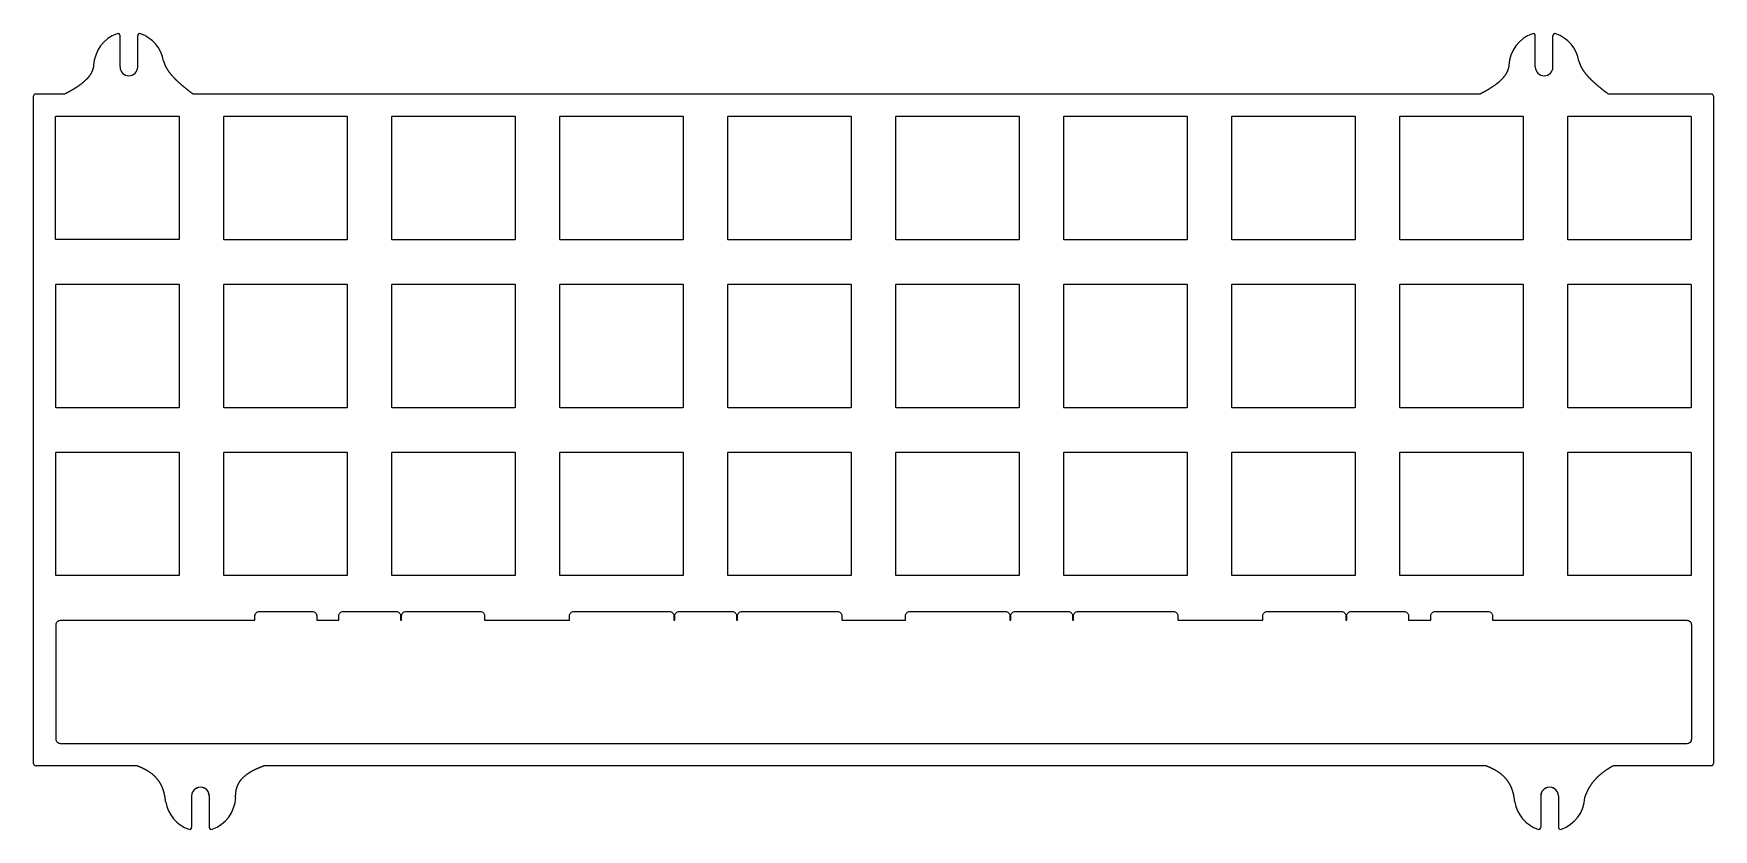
# Model space of a CAD drawing. Header units: millimetres. Extents: x 317 to 507, y -289 to -198.
import ezdxf

# ---------------------------------------------------------------- set-up
doc = ezdxf.new("R2010")
doc.units = ezdxf.units.MM
doc.layers.get('0').update_dxf_attribs({"linetype": 'CONTINUOUS'})

msp = doc.modelspace()

# ---------------------------------------------------------------- linework, layer by layer
for p, q in [((326.66, -202.11), (326.66, -198.57)), ((328.66, -202.11), (328.66, -198.57)), ((487.16, -202.11), (487.16, -198.57)), ((489.16, -202.11), (489.16, -198.57)), ((316.86, -281.11), (316.86, -205.41)), ((317.11, -205.16), (320.43, -205.16)), ((334.93, -205.16), (480.93, -205.16)), ((495.43, -205.16), (507.11, -205.16)), ((507.36, -205.41), (507.36, -281.11)), ((328.53, -281.36), (317.11, -281.36)), ((481.53, -281.36), (342.98, -281.36)), ((507.11, -281.36), (495.98, -281.36)), ((334.78, -284.79), (334.78, -288.33)), ((336.78, -284.79), (336.78, -288.33)), ((487.78, -284.79), (487.78, -288.33)), ((489.78, -284.79), (489.78, -288.33))]:
    msp.add_line(p, q)
for points in [[(333.36, -221.64, -0.414214), (333.31, -221.69), (319.41, -221.69, -0.414214), (319.36, -221.64), (319.36, -207.74, -0.414214), (319.41, -207.69), (333.31, -207.69, -0.414214), (333.36, -207.74)], [(338.48, -207.7), (352.38, -207.7, -0.414214), (352.43, -207.75), (352.43, -221.65, -0.414214), (352.38, -221.7), (338.48, -221.7, -0.414214), (338.43, -221.65), (338.43, -207.75, -0.414214)], [(357.53, -207.7), (371.43, -207.7, -0.414214), (371.48, -207.75), (371.48, -221.65, -0.414214), (371.43, -221.7), (357.53, -221.7, -0.414214), (357.48, -221.65), (357.48, -207.75, -0.414214)], [(376.58, -207.7), (390.48, -207.7, -0.414214), (390.53, -207.75), (390.53, -221.65, -0.414214), (390.48, -221.7), (376.58, -221.7, -0.414214), (376.53, -221.65), (376.53, -207.75, -0.414214)], [(395.63, -207.7), (409.53, -207.7, -0.414214), (409.58, -207.75), (409.58, -221.65, -0.414214), (409.53, -221.7), (395.63, -221.7, -0.414214), (395.58, -221.65), (395.58, -207.75, -0.414214)], [(414.68, -207.7), (428.58, -207.7, -0.414214), (428.63, -207.75), (428.63, -221.65, -0.414214), (428.58, -221.7), (414.68, -221.7, -0.414214), (414.63, -221.65), (414.63, -207.75, -0.414214)], [(433.73, -207.7), (447.63, -207.7, -0.414214), (447.68, -207.75), (447.68, -221.65, -0.414214), (447.63, -221.7), (433.73, -221.7, -0.414214), (433.68, -221.65), (433.68, -207.75, -0.414214)], [(452.78, -207.7), (466.68, -207.7, -0.414214), (466.73, -207.75), (466.73, -221.65, -0.414214), (466.68, -221.7), (452.78, -221.7, -0.414214), (452.73, -221.65), (452.73, -207.75, -0.414214)], [(471.83, -207.7), (485.73, -207.7, -0.414214), (485.78, -207.75), (485.78, -221.65, -0.414214), (485.73, -221.7), (471.83, -221.7, -0.414214), (471.78, -221.65), (471.78, -207.75, -0.414214)], [(490.88, -207.7), (504.78, -207.7, -0.414214), (504.83, -207.75), (504.83, -221.65, -0.414214), (504.78, -221.7), (490.88, -221.7, -0.414214), (490.83, -221.65), (490.83, -207.75, -0.414214)], [(319.43, -226.75), (333.33, -226.75, -0.414214), (333.38, -226.8), (333.38, -240.7, -0.414214), (333.33, -240.75), (319.43, -240.75, -0.414214), (319.38, -240.7), (319.38, -226.8, -0.414214)], [(338.48, -226.75), (352.38, -226.75, -0.414214), (352.43, -226.8), (352.43, -240.7, -0.414214), (352.38, -240.75), (338.48, -240.75, -0.414214), (338.43, -240.7), (338.43, -226.8, -0.414214)], [(357.53, -226.75), (371.43, -226.75, -0.414214), (371.48, -226.8), (371.48, -240.7, -0.414214), (371.43, -240.75), (357.53, -240.75, -0.414214), (357.48, -240.7), (357.48, -226.8, -0.414214)], [(376.58, -226.75), (390.48, -226.75, -0.414214), (390.53, -226.8), (390.53, -240.7, -0.414214), (390.48, -240.75), (376.58, -240.75, -0.414214), (376.53, -240.7), (376.53, -226.8, -0.414214)], [(395.63, -226.75), (409.53, -226.75, -0.414214), (409.58, -226.8), (409.58, -240.7, -0.414214), (409.53, -240.75), (395.63, -240.75, -0.414214), (395.58, -240.7), (395.58, -226.8, -0.414214)], [(414.68, -226.75), (428.58, -226.75, -0.414214), (428.63, -226.8), (428.63, -240.7, -0.414214), (428.58, -240.75), (414.68, -240.75, -0.414214), (414.63, -240.7), (414.63, -226.8, -0.414214)], [(433.73, -226.75), (447.63, -226.75, -0.414214), (447.68, -226.8), (447.68, -240.7, -0.414214), (447.63, -240.75), (433.73, -240.75, -0.414214), (433.68, -240.7), (433.68, -226.8, -0.414214)], [(452.78, -226.75), (466.68, -226.75, -0.414214), (466.73, -226.8), (466.73, -240.7, -0.414214), (466.68, -240.75), (452.78, -240.75, -0.414214), (452.73, -240.7), (452.73, -226.8, -0.414214)], [(471.83, -226.75), (485.73, -226.75, -0.414214), (485.78, -226.8), (485.78, -240.7, -0.414214), (485.73, -240.75), (471.83, -240.75, -0.414214), (471.78, -240.7), (471.78, -226.8, -0.414214)], [(490.88, -226.75), (504.78, -226.75, -0.414214), (504.83, -226.8), (504.83, -240.7, -0.414214), (504.78, -240.75), (490.88, -240.75, -0.414214), (490.83, -240.7), (490.83, -226.8, -0.414214)], [(319.43, -245.8), (333.33, -245.8, -0.414214), (333.38, -245.85), (333.38, -259.75, -0.414214), (333.33, -259.8), (319.43, -259.8, -0.414214), (319.38, -259.75), (319.38, -245.85, -0.414214)], [(338.48, -245.8), (352.38, -245.8, -0.414214), (352.43, -245.85), (352.43, -259.75, -0.414214), (352.38, -259.8), (338.48, -259.8, -0.414214), (338.43, -259.75), (338.43, -245.85, -0.414214)], [(357.53, -245.8), (371.43, -245.8, -0.414214), (371.48, -245.85), (371.48, -259.75, -0.414214), (371.43, -259.8), (357.53, -259.8, -0.414214), (357.48, -259.75), (357.48, -245.85, -0.414214)], [(376.58, -245.8), (390.48, -245.8, -0.414214), (390.53, -245.85), (390.53, -259.75, -0.414214), (390.48, -259.8), (376.58, -259.8, -0.414214), (376.53, -259.75), (376.53, -245.85, -0.414214)], [(395.63, -245.8), (409.53, -245.8, -0.414214), (409.58, -245.85), (409.58, -259.75, -0.414214), (409.53, -259.8), (395.63, -259.8, -0.414214), (395.58, -259.75), (395.58, -245.85, -0.414214)], [(414.68, -245.8), (428.58, -245.8, -0.414214), (428.63, -245.85), (428.63, -259.75, -0.414214), (428.58, -259.8), (414.68, -259.8, -0.414214), (414.63, -259.75), (414.63, -245.85, -0.414214)], [(433.73, -245.8), (447.63, -245.8, -0.414214), (447.68, -245.85), (447.68, -259.75, -0.414214), (447.63, -259.8), (433.73, -259.8, -0.414214), (433.68, -259.75), (433.68, -245.85, -0.414214)], [(452.78, -245.8), (466.68, -245.8, -0.414214), (466.73, -245.85), (466.73, -259.75, -0.414214), (466.68, -259.8), (452.78, -259.8, -0.414214), (452.73, -259.75), (452.73, -245.85, -0.414214)], [(471.83, -245.8), (485.73, -245.8, -0.414214), (485.78, -245.85), (485.78, -259.75, -0.414214), (485.73, -259.8), (471.83, -259.8, -0.414214), (471.78, -259.75), (471.78, -245.85, -0.414214)], [(490.88, -245.8), (504.78, -245.8, -0.414214), (504.83, -245.85), (504.83, -259.75, -0.414214), (504.78, -259.8), (490.88, -259.8, -0.414214), (490.83, -259.75), (490.83, -245.85, -0.414214)], [(475.81, -278.86), (472.31, -278.86, -0.012434), (472.28, -278.86), (471.02, -278.86), (466.28, -278.86), (466.26, -278.86), (465.17, -278.86), (462.76, -278.86), (459.17, -278.86), (458.02, -278.86), (456.76, -278.86), (456.73, -278.86), (453.26, -278.86), (447.21, -278.86), (446.12, -278.86), (443.73, -278.86), (441.29, -278.86), (440.12, -278.86), (437.68, -278.86), (435.29, -278.86), (434.21, -278.86), (434.18, -278.86), (428.18, -278.86), (428.16, -278.86), (427.07, -278.86), (424.68, -278.86), (424.66, -278.86), (422.24, -278.86), (421.07, -278.86), (418.66, -278.86), (418.63, -278.86), (416.24, -278.86), (415.16, -278.86), (409.11, -278.86), (408.02, -278.86), (405.63, -278.86), (405.61, -278.86), (403.19, -278.86), (402.02, -278.86), (399.61, -278.86), (399.58, -278.86), (397.19, -278.86), (396.11, -278.86), (396.08, -278.86), (390.08, -278.86), (390.06, -278.86), (388.97, -278.86), (386.58, -278.86), (384.14, -278.86), (382.97, -278.86), (380.53, -278.86), (378.14, -278.86), (377.06, -278.86), (371.01, -278.86), (367.53, -278.86), (367.51, -278.86), (366.24, -278.86), (365.09, -278.86), (361.51, -278.86), (359.09, -278.86), (358.01, -278.86), (357.98, -278.86), (353.24, -278.86), (351.97, -278.86, -0.006251), (351.96, -278.86), (348.46, -278.86), (342.46, -278.86), (338.96, -278.86), (337.67, -278.86), (332.91, -278.86), (324.67, -278.86), (319.91, -278.86, -0.414214), (319.41, -278.36), (319.41, -265.36, -0.414214), (319.91, -264.86), (324.67, -264.86), (332.91, -264.86), (337.67, -264.86), (338.96, -264.86), (341.96, -264.86), (341.96, -264.36, -0.414214), (342.46, -263.86), (348.46, -263.86, -0.414214), (348.96, -264.36), (348.96, -264.86), (351.48, -264.86), (351.48, -264.36, -0.414214), (351.98, -263.86), (357.98, -263.86, -0.414214), (358.48, -264.36), (358.48, -264.86), (358.59, -264.86), (358.59, -264.36, -0.414214), (359.09, -263.86), (361.51, -263.86), (365.09, -263.86), (367.51, -263.86, -0.414214), (368.01, -264.36), (368.01, -264.86), (371.01, -264.86), (377.06, -264.86), (377.64, -264.86), (377.64, -264.36, -0.414214), (378.14, -263.86), (382.97, -263.86), (384.14, -263.86), (388.97, -263.86, -0.414214), (389.47, -264.36), (389.47, -264.86), (389.58, -264.86), (389.58, -264.36, -0.414214), (390.08, -263.86), (396.08, -263.86, -0.414214), (396.58, -264.36), (396.58, -264.86), (396.69, -264.86), (396.69, -264.36, -0.414214), (397.19, -263.86), (399.61, -263.86), (402.02, -263.86), (403.19, -263.86), (405.61, -263.86), (408.02, -263.86, -0.414214), (408.52, -264.36), (408.52, -264.86), (409.11, -264.86), (415.16, -264.86), (415.74, -264.86), (415.74, -264.36, -0.414214), (416.24, -263.86), (418.66, -263.86), (421.07, -263.86), (422.24, -263.86), (424.66, -263.86), (427.07, -263.86, -0.414214), (427.57, -264.36), (427.57, -264.86), (427.68, -264.86), (427.68, -264.36, -0.414214), (428.18, -263.86), (434.18, -263.86, -0.414214), (434.68, -264.36), (434.68, -264.86), (434.79, -264.86), (434.79, -264.36, -0.414214), (435.29, -263.86), (440.12, -263.86), (441.29, -263.86), (446.12, -263.86, -0.414214), (446.62, -264.36), (446.62, -264.86), (447.21, -264.86), (453.26, -264.86), (456.26, -264.86), (456.26, -264.36, -0.414214), (456.76, -263.86), (459.17, -263.86), (462.76, -263.86), (465.17, -263.86, -0.414214), (465.67, -264.36), (465.67, -264.86), (465.78, -264.86), (465.78, -264.36, -0.414214), (466.28, -263.86), (472.28, -263.86, -0.414214), (472.78, -264.36), (472.78, -264.86), (475.31, -264.86), (475.31, -264.36, -0.414214), (475.81, -263.86), (481.81, -263.86, -0.414214), (482.31, -264.36), (482.31, -264.86), (485.31, -264.86), (486.59, -264.86), (491.36, -264.86), (499.59, -264.86), (504.36, -264.86, -0.414214), (504.86, -265.36), (504.86, -278.36, -0.414214), (504.36, -278.86), (499.59, -278.86), (491.36, -278.86), (486.59, -278.86), (485.31, -278.86), (481.81, -278.86)]]:
    msp.add_lwpolyline(points, format="xyb", close=True)
for centre, radius, start, end in [((327.66, -202.11), 4, 109.4711, 177.3301), ((326.41, -198.57), 0.25, 0, 109.4712), ((328.91, -198.57), 0.25, 70.5288, 180), ((327.66, -202.11), 4, 9.6926, 70.5287), ((488.16, -202.11), 4, 109.4712, 177.3301), ((486.91, -198.57), 0.25, 0, 109.4712), ((489.41, -198.57), 0.25, 70.5288, 180), ((488.16, -202.11), 4, 9.6926, 70.5288), ((327.66, -202.11), 1, 180, 360), ((327.66, -202.11), 1, 180, 360), ((488.16, -202.11), 1, -180, 0), ((488.16, -202.11), 1, -180, 0), ((317.11, -205.41), 0.25, 90, 180), ((507.11, -205.41), 0.25, 0, 90), ((317.11, -281.11), 0.25, 180, 270), ((507.11, -281.11), 0.25, -90, 0), ((335.78, -284.79), 1, 0, 180.001), ((335.78, -284.79), 1, 0.001, 180), ((488.78, -284.79), 1, 0.0059, 180), ((488.78, -284.79), 1, 0, 180.0059), ((335.78, -284.79), 4, 189.6947, 250.5288), ((335.78, -284.79), 4, 289.4712, 357.3281), ((488.78, -284.79), 4, 189.6931, 250.5288), ((488.78, -284.79), 4, 289.4712, 357.3296), ((334.53, -288.33), 0.25, -109.4712, 0), ((337.03, -288.33), 0.25, 180, 289.4712), ((487.53, -288.33), 0.25, -109.4712, 0), ((490.03, -288.33), 0.25, 180, 289.4712)]:
    msp.add_arc(centre, radius, start, end)
for points in [[(323.66, -201.92), (323.66, -201.99), (323.63, -202.13), (323.59, -202.34), (323.49, -202.61), (323.32, -202.95), (323.08, -203.28), (322.78, -203.6), (322.42, -203.92), (322, -204.24), (321.53, -204.55), (321.11, -204.8), (320.78, -204.98), (320.55, -205.1), (320.43, -205.16)], [(331.6, -201.44), (331.62, -201.5), (331.65, -201.63), (331.72, -201.82), (331.83, -202.09), (332.03, -202.43), (332.28, -202.78), (332.59, -203.15), (332.96, -203.53), (333.38, -203.92), (333.85, -204.33), (334.26, -204.65), (334.59, -204.91), (334.82, -205.07), (334.93, -205.16)], [(484.16, -201.92), (484.16, -201.99), (484.13, -202.13), (484.09, -202.34), (483.99, -202.61), (483.82, -202.95), (483.58, -203.28), (483.28, -203.6), (482.92, -203.92), (482.5, -204.24), (482.03, -204.55), (481.61, -204.8), (481.28, -204.98), (481.05, -205.1), (480.93, -205.16)], [(492.1, -201.44), (492.12, -201.5), (492.15, -201.63), (492.22, -201.82), (492.33, -202.09), (492.53, -202.43), (492.78, -202.78), (493.09, -203.15), (493.46, -203.53), (493.88, -203.92), (494.35, -204.33), (494.76, -204.65), (495.09, -204.91), (495.32, -205.07), (495.43, -205.16)], [(331.83, -285.47), (331.82, -285.35), (331.8, -285.11), (331.74, -284.76), (331.64, -284.32), (331.47, -283.8), (331.23, -283.32), (330.93, -282.89), (330.57, -282.5), (330.14, -282.16), (329.66, -281.85), (329.23, -281.64), (328.89, -281.49), (328.65, -281.4), (328.53, -281.36)], [(339.77, -284.98), (339.77, -284.88), (339.77, -284.68), (339.78, -284.4), (339.84, -284.03), (339.98, -283.59), (340.2, -283.18), (340.48, -282.81), (340.85, -282.46), (341.28, -282.15), (341.78, -281.86), (342.23, -281.65), (342.59, -281.5), (342.85, -281.41), (342.98, -281.36)], [(484.83, -285.47), (484.82, -285.35), (484.79, -285.11), (484.74, -284.77), (484.64, -284.33), (484.45, -283.81), (484.22, -283.34), (483.92, -282.91), (483.55, -282.52), (483.13, -282.17), (482.65, -281.86), (482.22, -281.65), (481.88, -281.5), (481.65, -281.4), (481.53, -281.36)], [(492.77, -284.98), (492.8, -284.89), (492.87, -284.71), (492.98, -284.44), (493.14, -284.09), (493.37, -283.67), (493.64, -283.28), (493.94, -282.91), (494.28, -282.56), (494.66, -282.23), (495.06, -281.92), (495.41, -281.69), (495.69, -281.52), (495.88, -281.41), (495.98, -281.36)]]:
    msp.add_open_spline(points, degree=5)

doc.saveas('drawing.dxf')
